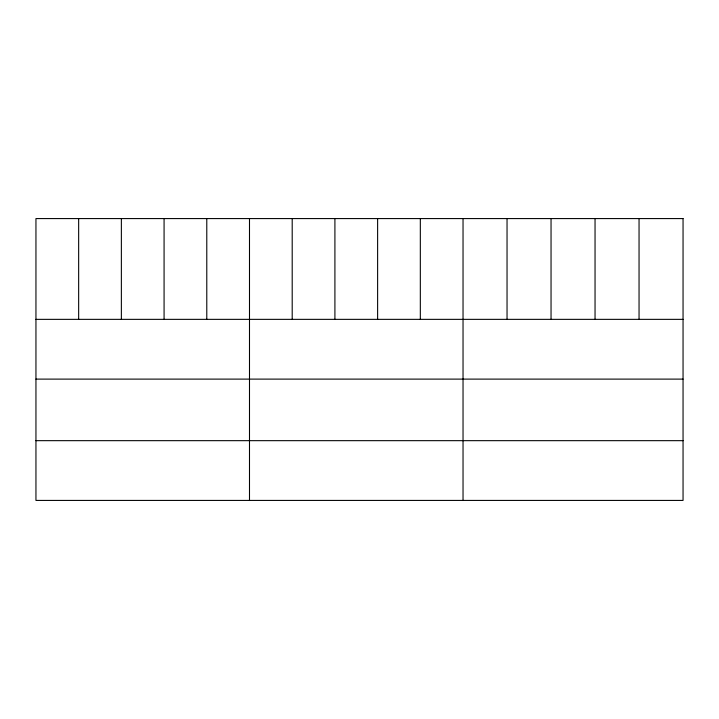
<?xml version="1.0" encoding="UTF-8"?>
<svg xmlns="http://www.w3.org/2000/svg" width="719" height="719" viewBox="0 0 719 719"><rect width="100%" height="100%" fill="white"/><g stroke="black" fill="none" stroke-linecap="round" stroke-linejoin="round"><path stroke-width="1.08" d="M35.95 319.353L683.05 319.353M35.95 379.111L683.05 379.111M35.95 440.666L683.05 440.666M639.047 218.576L639.047 319.353M595.044 218.576L595.044 319.353M551.042 218.576L551.042 319.353M507.039 218.576L507.039 319.353M463.036 218.576L463.036 500.424M420.327 218.576L420.327 319.353M377.619 218.576L377.619 319.353M334.91 218.576L334.91 319.353M292.202 218.576L292.202 319.353M249.493 218.576L249.493 500.424M206.784 218.576L206.784 319.353M164.076 218.576L164.076 319.353M121.367 218.576L121.367 319.353M78.659 218.576L78.659 319.353M683.05 218.576L35.95 218.576L35.95 500.424L683.05 500.424L683.05 218.576"/></g></svg>
